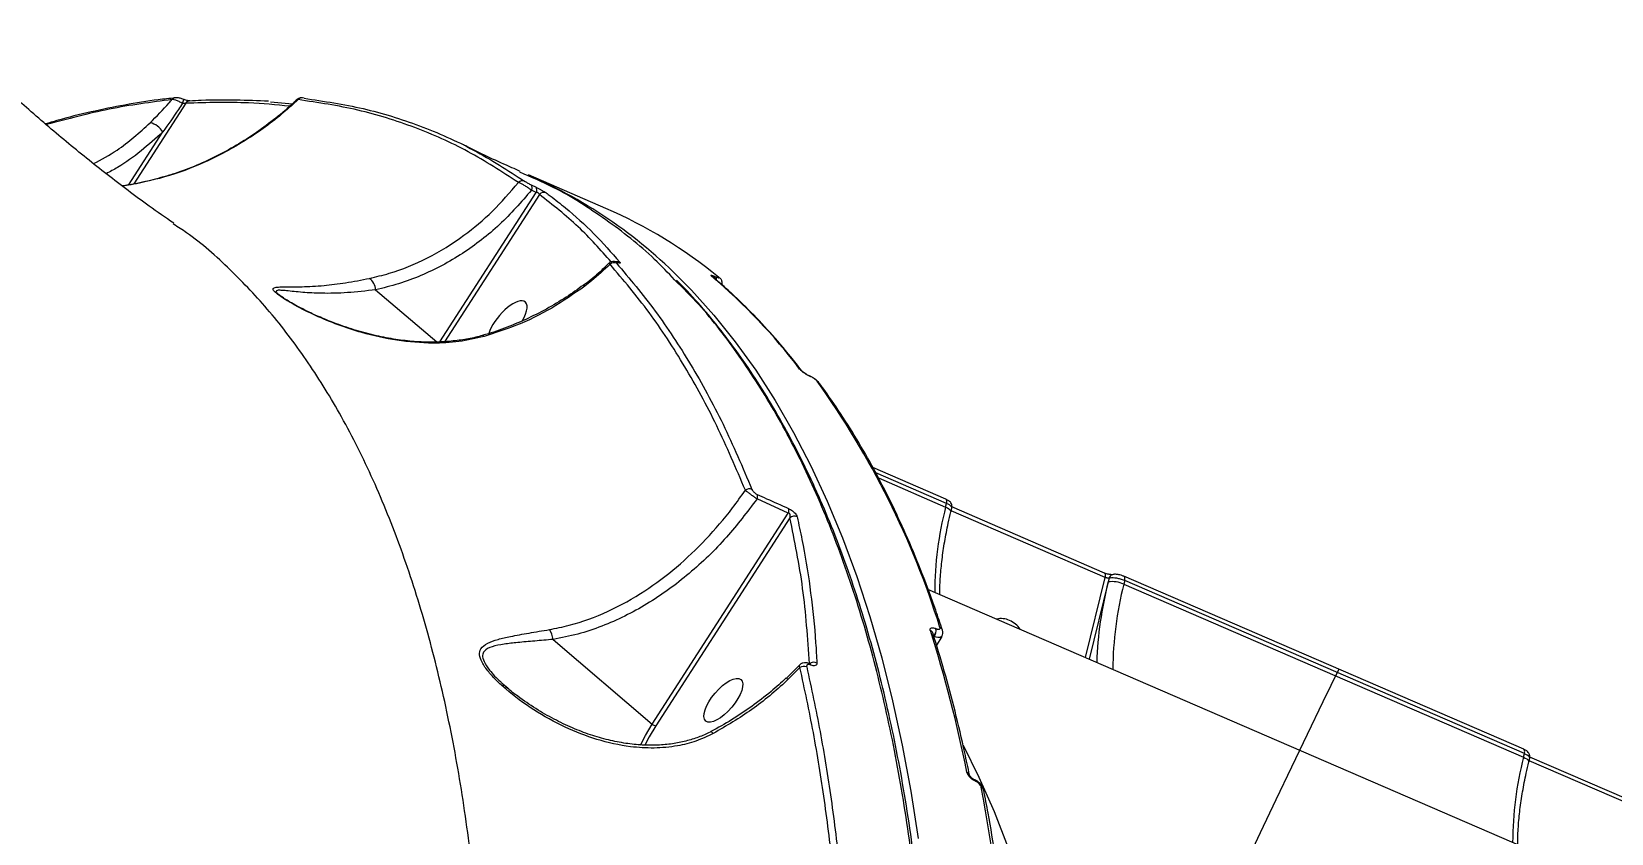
# Model space of a CAD drawing. Header units: millimetres. Extents: x -6104 to 7803, y -6013 to 4803.
# Drawn here: x 959.1 to 1229.8, y -1552.8 to -1415.3 of the extents above; entities that cross this region are included whole.
import ezdxf

# ---------------------------------------------------------------- set-up
doc = ezdxf.new("R2010")
doc.units = ezdxf.units.MM
for name, color, linetype in [('DIKOM_ОБЪЕКТ', 7, 'Continuous'), ('DIKOM_РАЗМЕР_ЗОНА', 7, 'Continuous'), ('DIKOM_РАЗМЕР_ОБЪЕКТА', 7, 'Continuous')]:
    doc.layers.add(name, color=color, linetype=linetype)
doc.styles.add('style1', font='arial.ttf', dxfattribs={"width": 0.8})
doc.dimstyles.new('1-50', dxfattribs={"dimtxt": 300, "dimasz": 200, "dimexe": 100, "dimexo": 0, "dimgap": 100, "dimtad": 1, "dimtxsty": 'style1', "dimcen": 200, "dimclrd": 7, "dimclre": 7, "dimclrt": 7, "dimadec": 1, "dimazin": 2, "dimtfac": 1, "dimtmove": 0, "dimatfit": 2, "dimfxl": 0, "dimlwd": 25, "dimlwe": 18, "dimarcsym": 0})

# ---------------------------------------------------------------- blocks, each defined once
blk = doc.blocks.new('*D10')
at = {"layer": 'Defpoints', "color": 0, "transparency": 16777216}
for p in [(-4094.65, -224.49), (3111.63, -1726.03), (3111.63, -4948.58)]:
    blk.add_point(p, dxfattribs=at)
at = {"layer": 'DIKOM_РАЗМЕР_ОБЪЕКТА', "color": 7, "lineweight": 18, "transparency": 16777216}
for p, q in [((-4094.65, -224.49), (-4094.65, -5048.58)), ((3111.63, -1726.03), (3111.63, -5048.58))]:
    blk.add_line(p, q, dxfattribs=at)
at = {"layer": 'DIKOM_РАЗМЕР_ОБЪЕКТА', "color": 7, "lineweight": 25, "transparency": 16777216}
blk.add_line((-3894.65, -4948.58), (2911.63, -4948.58), dxfattribs=at)
at = {"layer": 'DIKOM_РАЗМЕР_ОБЪЕКТА', "color": 7, "transparency": 16777216}
for points in [[(-3894.65, -4915.24), (-3894.65, -4981.91), (-4094.65, -4948.58)], [(2911.63, -4915.24), (2911.63, -4981.91), (3111.63, -4948.58)]]:
    blk.add_solid(points, dxfattribs=at)
at = {"layer": 'DIKOM_РАЗМЕР_ОБЪЕКТА', "color": 7, "transparency": 16777216, "insert": (-134.24, -4695.4), "char_height": 300, "attachment_point": 5, "style": 'style1'}
blk.add_mtext('7200', dxfattribs=at)
blk = doc.blocks.new('*D12')
at = {"layer": 'Defpoints', "color": 0, "transparency": 16777216}
for p in [(-6103.62, -69.94), (4675.35, -1132.87), (4675.35, -5913.06)]:
    blk.add_point(p, dxfattribs=at)
at = {"layer": 'DIKOM_РАЗМЕР_ЗОНА', "color": 7, "lineweight": 18, "transparency": 16777216}
for p, q in [((-6103.62, -69.94), (-6103.62, -6013.06)), ((4675.35, -1132.87), (4675.35, -6013.06))]:
    blk.add_line(p, q, dxfattribs=at)
at = {"layer": 'DIKOM_РАЗМЕР_ЗОНА', "color": 7, "lineweight": 25, "transparency": 16777216}
blk.add_line((-5903.62, -5913.06), (4475.35, -5913.06), dxfattribs=at)
at = {"layer": 'DIKOM_РАЗМЕР_ЗОНА', "color": 7, "transparency": 16777216}
for points in [[(-5903.62, -5879.73), (-5903.62, -5946.4), (-6103.62, -5913.06)], [(4475.35, -5879.73), (4475.35, -5946.4), (4675.35, -5913.06)]]:
    blk.add_solid(points, dxfattribs=at)
at = {"layer": 'DIKOM_РАЗМЕР_ЗОНА', "color": 7, "transparency": 16777216, "insert": (271.51, -5659.89), "char_height": 300, "attachment_point": 5, "style": 'style1'}
blk.add_mtext('10800', dxfattribs=at)

msp = doc.modelspace()

# ---------------------------------------------------------------- linework, layer by layer
at = {"layer": 'DIKOM_ОБЪЕКТ', "color": 7, "linetype": 'Continuous', "lineweight": 15}
for p, q in [((985.5, -1427.597), (976.573, -1441.443)), ((999.975, -1427.348), (1003.762, -1427.685)), ((975.658, -1441.631), (981.537, -1432.512)), ((1057.471, -1445.637), (1044.217, -1439.897)), ((1029.027, -1468.506), (1045.534, -1442.902)), ((1044.692, -1441.605), (1045.498, -1441.997)), ((1045.534, -1442.902), (1044.726, -1442.509)), ((1046.095, -1443.264), (1029.834, -1468.486)), ((983.385, -1448.349), (983.314, -1448.303)), ((1076.268, -1457.335), (1076.295, -1457.347)), ((1018.006, -1459.579), (1028.473, -1468.52)), ((1092.452, -1474.396), (1092.367, -1474.359)), ((1092.537, -1474.466), (1092.452, -1474.429)), ((1115.725, -1495.487), (1103.23, -1490.076)), ((1115.845, -1496.234), (1103.75, -1490.996)), ((1104.191, -1491.857), (1115.696, -1496.84)), ((1088.738, -1497.88), (1083.371, -1495.458)), ((1115.696, -1496.84), (1115.845, -1496.234)), ((1116.603, -1497.657), (1116.757, -1497.031)), ((1142.924, -1508.157), (1116.765, -1496.828)), ((1065.414, -1534.057), (1088.738, -1497.88)), ((1089.007, -1498.695), (1066.011, -1534.363)), ((1143.045, -1508.905), (1116.648, -1497.473)), ((1139.674, -1522.648), (1143.045, -1508.905)), ((1143.546, -1509.69), (1140.302, -1522.92)), ((1143.704, -1509.048), (1143.546, -1509.69)), ((1146.381, -1509.459), (1146.233, -1510.065)), ((1146.233, -1510.065), (1214.733, -1539.731)), ((1214.761, -1538.378), (1146.261, -1508.711)), ((1214.882, -1539.125), (1146.381, -1509.459)), ((1381.562, -1627.405), (1112.67, -1510.953)), ((1114.037, -1517.684), (1114.083, -1517.703)), ((1048.415, -1519.536), (1065.414, -1534.057)), ((1113.716, -1519.034), (1113.67, -1519.014)), ((1114.149, -1520.614), (1115.1, -1519.019)), ((1090.64, -1523.926), (1088.4, -1526.182)), ((1090.73, -1524.369), (1088.674, -1526.415)), ((1039.815, -1527.143), (1040.653, -1527.865)), ((1214.733, -1539.731), (1214.882, -1539.125)), ((1215.64, -1540.548), (1215.793, -1539.922)), ((1242.081, -1551.795), (1215.685, -1540.364)), ((1241.961, -1551.048), (1215.802, -1539.719)), ((1120.708, -1543.644), (1120.642, -1543.615)), ((1120.861, -1543.878), (1120.795, -1543.85))]:
    msp.add_line(p, q, dxfattribs=at)
at = {"layer": 'DIKOM_ОБЪЕКТ', "color": 7, "linetype": 'Continuous', "lineweight": 15, "flags": 128}
for points in [[(1059.512, -1454.941), (1059.39, -1454.867), (1059.361, -1454.855)], [(1071.277, -1458.767), (1072.138, -1459.659), (1075.98, -1463.934), (1079.655, -1468.514), (1083.16, -1473.393), (1086.491, -1478.57), (1089.646, -1484.038), (1092.622, -1489.793), (1095.417, -1495.832), (1098.028, -1502.147), (1100.453, -1508.735), (1102.69, -1515.59), (1104.737, -1522.705), (1106.593, -1530.076), (1108.256, -1537.695), (1109.724, -1545.556), (1110.997, -1553.653)], [(1075.786, -1457.385), (1075.742, -1457.351), (1075.59, -1457.264)], [(1076.944, -1457.512), (1076.903, -1457.481), (1076.757, -1457.399)], [(1036.599, -1467.589), (1036.475, -1467.481), (1036.368, -1467.455), (1036.359, -1467.456)], [(1115.696, -1496.84), (1115.998, -1496.986), (1116.249, -1497.14), (1116.439, -1497.295), (1116.56, -1497.445), (1116.609, -1497.586), (1116.603, -1497.656)], [(1115.845, -1496.234), (1115.878, -1496.063), (1115.892, -1495.904), (1115.884, -1495.763), (1115.857, -1495.646), (1115.81, -1495.556), (1115.745, -1495.497), (1115.725, -1495.487)], [(1143.045, -1508.905), (1143.078, -1508.732), (1143.091, -1508.573), (1143.084, -1508.432), (1143.056, -1508.314), (1143.008, -1508.225), (1142.943, -1508.167), (1142.924, -1508.157)], [(1146.381, -1509.459), (1146.415, -1509.287), (1146.428, -1509.128), (1146.421, -1508.988), (1146.393, -1508.87), (1146.346, -1508.781), (1146.281, -1508.722), (1146.256, -1508.709)], [(1063.408, -1537.657), (1064.239, -1536.024), (1065.414, -1534.057)], [(1066.011, -1534.363), (1064.871, -1536.271), (1064.157, -1537.66)], [(1075.88, -1535.675), (1075.707, -1535.473), (1075.572, -1535.359), (1075.482, -1535.342), (1075.48, -1535.343)], [(1118.705, -1537.655), (1121.408, -1543.164), (1123.989, -1549.073), (1126.385, -1555.259), (1128.592, -1561.714), (1130.61, -1568.434), (1132.435, -1575.411), (1134.067, -1582.64), (1135.504, -1590.114), (1136.744, -1597.825), (1137.787, -1605.767), (1138.631, -1613.932), (1139.276, -1622.313), (1139.72, -1630.902), (1139.964, -1639.69), (1140.008, -1648.67), (1139.851, -1657.833), (1139.493, -1667.171), (1138.935, -1676.675), (1138.178, -1686.337), (1137.221, -1696.146)], [(1214.733, -1539.731), (1215.035, -1539.877), (1215.286, -1540.03), (1215.476, -1540.185), (1215.597, -1540.336), (1215.645, -1540.476), (1215.64, -1540.547)], [(1214.882, -1539.125), (1214.915, -1538.953), (1214.928, -1538.794), (1214.921, -1538.654), (1214.893, -1538.536), (1214.846, -1538.447), (1214.782, -1538.388), (1214.761, -1538.378)]]:
    msp.add_lwpolyline(points, dxfattribs=at)
at = {"layer": 'DIKOM_ОБЪЕКТ', "color": 7, "linetype": 'Continuous', "lineweight": 15}
for centre, radius, start, end in [((983.759, -1427.467), 0.817, 98.17547, 142.39178), ((1005.379, -1427.507), 0.84, 64.5913, 140.98574), ((982.367, -1426.553), 2.787, 337.09382, 352.14397), ((986.204, -1427.994), 0.808, 95.18583, 150.54695), ((978.583, -1434.32), 3.463, 31.46232, 76.9868), ((1009.86, -1518.003), 85.328, 43.96396, 66.25605), ((1043.16, -1441.829), 0.943, 65.82017, 136.31113), ((1044.013, -1442.083), 0.83, 329.13249, 35.14212), ((1044.818, -1442.478), 0.833, 329.33154, 35.22406), ((1046.861, -1443.859), 0.97, 66.31571, 142.13496), ((1024.53, -1521.34), 82.559, 50.75828, 66.4843), ((1058.873, -1455.928), 1, 66.23473, 133.6611), ((1059.452, -1455.717), 0.954, 64.29946, 106.29773), ((1015.384, -1459.733), 2.627, 3.36177, 53.23347), ((1053.608, -1459.113), 0.294, 29.7376, 79.65121), ((1012.272, -1532.386), 98.247, 37.06581, 49.87327), ((1075.759, -1457.718), 0.637, 345.40179, 36.97395), ((1075.78, -1457.733), 0.643, 344.8227, 36.84678), ((1090.361, -1473.888), 0.781, 37.01427, 66.90731), ((1092.284, -1474.549), 0.207, 35.44421, 67.33002), ((1092.371, -1474.583), 0.204, 35.23127, 66.50875), ((973.01, -1561.798), 148.48, 17.35919, 35.64403), ((1093.366, -1475.991), 0.782, 36.73499, 66.89208), ((1082.06, -1494.85), 1.125, 66.74285, 127.83312), ((1082.311, -1494.994), 1.157, 336.36197, 15.85941), ((1087.658, -1497.429), 1.17, 337.37386, 16.69082), ((1172.836, -1511.581), 59.01, 165.53431, 179.87638), ((1089.75, -1499.521), 1.112, 63.95208, 131.98431), ((1206.786, -1525.698), 65.234, 165.79537, 178.04931), ((1144.289, -1514.188), 4.559, 64.76195, 99.37494), ((1144.508, -1509.229), 0.824, 107.24616, 167.36593), ((1203.372, -1524.805), 59.01, 165.53437, 179.87638), ((1125.231, -1519.366), 3.397, 65.66868, 103.15481), ((1045.221, -1519.779), 3.204, 4.35079, 36.87535), ((894.405, -1587.46), 229.437, 11.34885, 17.62327), ((1112.805, -1518.67), 0.725, 18.92643, 68.30488), ((1112.314, -1517.924), 1.74, 321.2007, 7.93228), ((1112.358, -1517.943), 1.741, 321.21598, 7.917), ((1114.457, -1518.174), 0.728, 19.10696, 68.17735), ((1124.693, -1520.498), 4.651, 35.45981, 65.37059), ((1091.405, -1525.381), 1.217, 66.84405, 123.71982), ((1093.087, -1524.601), 1.153, 61.41645, 127.94221), ((1092.268, -1524.006), 0.338, 12.55666, 64.43066), ((2974.096, -2400.773), 1993.829, 153.93339, 176.745303), ((1087.742, -1527.204), 1.221, 40.20157, 58.23579), ((1276.698, -1228.843), 459.196, 221.07266, 238.20641), ((1066.27, -1533.124), 1.266, 227.45198, 258.16988), ((1271.86, -1554.47), 58.998, 165.53286, 179.87784), ((1119.112, -1542.959), 0.693, 12.84528, 69.43164), ((1120.501, -1543.874), 0.295, 4.71402, 61.58662), ((1120.565, -1543.903), 0.297, 4.85571, 60.4741), ((780.388, -1608.807), 347.344, 359.67707, 10.60486), ((1121.555, -1545.533), 0.694, 13.41387, 69.40014)]:
    msp.add_arc(centre, radius, start, end, dxfattribs=at)
for start_param, end_param in [(3.2835784, 5.5470952), (1.9772133, 3.2835784)]:
    msp.add_ellipse((1040.633, -1465.24), major_axis=(-3.012, -3.564), ratio=0.4016192, start_param=start_param, end_param=end_param, dxfattribs=at)
msp.add_ellipse((1077.603, -1529.97), major_axis=(-3.012, -3.564), ratio=0.4016192, dxfattribs=at)
for points, knots in [([(983.405, -1448.169), (981.998, -1447.195), (978.15, -1444.532), (972.006, -1439.877), (964.992, -1434.244), (958.382, -1428.589), (954.168, -1424.676), (952.183, -1422.834)], [0, 0, 0, 0, 0.1304847, 0.3567447, 0.5807878, 0.8025549, 1, 1, 1, 1]), ([(983.65, -1426.697), (982.683, -1426.793), (979.846, -1427.075), (975.043, -1427.859), (969.251, -1429.053), (964.719, -1430.156), (962.098, -1430.952), (961.457, -1431.147)], [0, 0, 0, 0, 0.1346104, 0.3952324, 0.6558806, 0.9159748, 1, 1, 1, 1]), ([(985.299, -1427.002), (985.186, -1426.957), (984.884, -1426.839), (984.337, -1426.696), (983.936, -1426.617), (983.692, -1426.66), (983.658, -1426.666)], [0, 0, 0, 0, 0.2011938, 0.5383162, 0.9352388, 1, 1, 1, 1]), ([(1005.468, -1426.676), (1005.428, -1426.67), (1005.319, -1426.652), (1005.092, -1426.671), (1004.808, -1426.752), (1004.651, -1426.884), (1004.573, -1426.949)], [0, 0, 0, 0, 0.1483306, 0.4117428, 0.710184, 1, 1, 1, 1]), ([(1005.74, -1426.748), (1009.145, -1427.257), (1015.955, -1428.275), (1025.626, -1431.315), (1034.91, -1435.38), (1040.668, -1439.106), (1043.547, -1440.968)], [0, 0, 0, 0, 0.2484772, 0.4969541, 0.7484769, 1, 1, 1, 1]), ([(983.112, -1426.969), (979.545, -1427.431), (972.52, -1428.342), (965.198, -1430.3), (961.593, -1431.263)], [0, 0, 0, 0, 0.5076769, 1, 1, 1, 1]), ([(1004.727, -1426.978), (1003.92, -1427.712), (1001.135, -1430.243), (995.864, -1434.07), (988.966, -1437.764), (981.835, -1440.459), (977.085, -1441.349), (974.685, -1441.799)], [0, 0, 0, 0, 0.0949218, 0.3276203, 0.5657314, 0.7805985, 1, 1, 1, 1]), ([(979.363, -1430.946), (980.471, -1429.835), (981.749, -1428.553), (982.951, -1427.155), (983.112, -1426.969)], [0, 0, 0, 0, 0.8666295, 1, 1, 1, 1]), ([(1004.556, -1426.932), (1004.376, -1427.112), (1003.222, -1428.262), (1000.909, -1430.177), (997.627, -1432.644), (994.175, -1434.847), (990.6, -1436.796), (986.933, -1438.447), (983.79, -1439.641), (981.861, -1440.169), (981.193, -1440.352)], [0, 0, 0, 0, 0.0278037, 0.1774074, 0.3270327, 0.4766605, 0.6263016, 0.7752933, 0.9221894, 1, 1, 1, 1]), ([(984.933, -1427.638), (984.703, -1427.976), (983.583, -1429.615), (982.442, -1431.23), (981.537, -1432.512)], [0, 0, 0, 0, 0.2060611, 1, 1, 1, 1]), ([(984.933, -1427.638), (984.73, -1427.528), (984.323, -1427.308), (983.743, -1427.078), (983.338, -1426.974), (983.169, -1426.97), (983.112, -1426.969)], [0, 0, 0, 0, 0.2864662, 0.5730692, 0.8569646, 1, 1, 1, 1]), ([(985.5, -1427.597), (985.49, -1427.599), (985.443, -1427.607), (985.324, -1427.621), (985.135, -1427.634), (985.002, -1427.636), (984.933, -1427.638)], [0, 0, 0, 0, 0.0804881, 0.3668672, 0.6762881, 1, 1, 1, 1]), ([(986.145, -1427.188), (986.142, -1427.189), (986.136, -1427.189), (986.054, -1427.183), (985.9, -1427.16), (985.646, -1427.103), (985.366, -1427.022), (985.19, -1426.955), (985.128, -1426.931)], [0, 0, 0, 0, 0.0971883, 0.2200683, 0.3792113, 0.6006249, 0.8591604, 1, 1, 1, 1]), ([(1003.281, -1428.097), (1000.963, -1427.874), (995.28, -1427.326), (989.136, -1427.496), (985.5, -1427.597)], [0, 0, 0, 0, 0.4080427, 1, 1, 1, 1]), ([(999.679, -1427.267), (997.824, -1427.186), (994.046, -1427.021), (989.512, -1427.031), (986.803, -1427.176), (986.134, -1427.212)], [0, 0, 0, 0, 0.4210761, 0.857115, 1, 1, 1, 1]), ([(1004.727, -1426.978), (1004.648, -1426.947), (1004.561, -1426.913), (1004.574, -1426.948), (1004.575, -1426.951)], [0, 0, 0, 0, 0.914367, 1, 1, 1, 1]), ([(1042.478, -1441.177), (1039.639, -1439.338), (1033.962, -1435.66), (1024.739, -1431.595), (1015.052, -1428.524), (1008.169, -1427.494), (1004.727, -1426.978)], [0, 0, 0, 0, 0.24847521, 0.49695039, 0.74847529, 1, 1, 1, 1]), ([(969.674, -1437.948), (971.039, -1437.219), (974.513, -1435.361), (977.53, -1432.614), (979.363, -1430.946)], [0, 0, 0, 0, 0.3927702, 1, 1, 1, 1]), ([(981.537, -1432.512), (980.317, -1433.624), (977.863, -1435.86), (974.576, -1438.212), (972.494, -1439.332), (971.836, -1439.686)], [0, 0, 0, 0, 0.4033659, 0.81111145, 1, 1, 1, 1]), ([(1042.792, -1439.275), (1042.321, -1439.069), (1039.315, -1437.754), (1036.058, -1436.276), (1033.32, -1434.861), (1033.059, -1434.726)], [0, 0, 0, 0, 0.143954, 0.9183846, 1, 1, 1, 1]), ([(1069.249, -1457.88), (1068.122, -1456.688), (1064.431, -1452.783), (1057.503, -1447.462), (1049.799, -1442.447), (1044.655, -1440.252), (1042.724, -1439.428)], [0, 0, 0, 0, 0.1445575, 0.4732725, 0.8022556, 1, 1, 1, 1]), ([(981.193, -1440.352), (980.604, -1440.525), (978.764, -1441.068), (976.565, -1441.531), (974.96, -1441.723), (974.63, -1441.763)], [0, 0, 0, 0, 0.2720845, 0.8500255, 1, 1, 1, 1]), ([(1016.956, -1457.629), (1018.084, -1457.359), (1021.475, -1456.547), (1027, -1454.27), (1032.923, -1450.601), (1038.163, -1446.215), (1041.032, -1442.866), (1042.478, -1441.177)], [0, 0, 0, 0, 0.11658, 0.3502654, 0.5897069, 0.793088, 1, 1, 1, 1]), ([(1044.726, -1442.509), (1042.954, -1444.543), (1040.275, -1447.621), (1036.183, -1451.052), (1032.9, -1453.41), (1029.431, -1455.468), (1025.766, -1457.215), (1021.956, -1458.639), (1019.323, -1459.266), (1018.006, -1459.579)], [0, 0, 0, 0, 0.2404015, 0.3636803, 0.4869563, 0.6133593, 0.7397644, 0.8698833, 1, 1, 1, 1]), ([(1044.726, -1442.509), (1044.553, -1442.386), (1044.208, -1442.139), (1043.629, -1441.769), (1043.092, -1441.458), (1042.705, -1441.264), (1042.538, -1441.2), (1042.478, -1441.177)], [0, 0, 0, 0, 0.22233445, 0.4448305, 0.66382426, 0.88065048, 1, 1, 1, 1]), ([(1043.547, -1440.968), (1043.578, -1440.99), (1043.653, -1441.04), (1043.843, -1441.154), (1044.107, -1441.303), (1044.41, -1441.465), (1044.598, -1441.558), (1044.692, -1441.605)], [0, 0, 0, 0, 0.1487902, 0.3487117, 0.5573498, 0.7790974, 1, 1, 1, 1]), ([(1045.498, -1441.997), (1045.635, -1442.065), (1045.908, -1442.199), (1046.352, -1442.434), (1046.749, -1442.655), (1047.067, -1442.844), (1047.19, -1442.93), (1047.25, -1442.971)], [0, 0, 0, 0, 0.206443, 0.4133428, 0.6142284, 0.8134766, 1, 1, 1, 1]), ([(1046.095, -1443.264), (1046.089, -1443.23), (1046.078, -1443.164), (1046.006, -1443.069), (1045.923, -1443.008), (1045.843, -1442.965), (1045.775, -1442.939), (1045.661, -1442.91), (1045.59, -1442.906), (1045.534, -1442.902)], [0, 0, 0, 0, 0.2066737, 0.4049183, 0.5396133, 0.5906355, 0.7294446, 0.7857084, 1, 1, 1, 1]), ([(1047.25, -1442.971), (1047.473, -1443.137), (1048.591, -1443.964), (1051.395, -1446.191), (1055.484, -1449.87), (1058.405, -1453.194), (1059.866, -1454.858)], [0, 0, 0, 0, 0.0480629, 0.2403231, 0.6198796, 1, 1, 1, 1]), ([(1058.38, -1454.806), (1056.553, -1452.743), (1052.797, -1448.506), (1048.368, -1445.042), (1046.095, -1443.264)], [0, 0, 0, 0, 0.4866453, 1, 1, 1, 1]), ([(1036.503, -1617.559), (1036.645, -1612.363), (1036.931, -1601.971), (1036.675, -1586.924), (1035.912, -1572.315), (1034.543, -1557.73), (1032.515, -1543.318), (1029.764, -1529.211), (1026.334, -1515.795), (1022.207, -1503.155), (1017.381, -1491.36), (1012.023, -1480.787), (1006.185, -1471.424), (999.944, -1463.197), (993.087, -1455.977), (987.556, -1451.022), (984.135, -1448.83), (983.385, -1448.349)], [0, 0, 0, 0, 0.0645614, 0.1291228, 0.1943268, 0.2595307, 0.3316122, 0.4037493, 0.47583, 0.5500355, 0.6243025, 0.6985067, 0.7683205, 0.8381868, 0.9079997, 0.9798274, 1, 1, 1, 1]), ([(1058.003, -1455.005), (1057.494, -1455.508), (1056.216, -1456.772), (1054.747, -1458.023), (1053.763, -1458.74), (1053.654, -1458.819)], [0, 0, 0, 0, 0.3700583, 0.9304151, 1, 1, 1, 1]), ([(1058.182, -1455.204), (1057.147, -1456.187), (1055.76, -1457.503), (1054.247, -1458.671), (1053.864, -1458.967)], [0, 0, 0, 0, 0.7468226, 1, 1, 1, 1]), ([(1059.358, -1454.861), (1059.225, -1454.812), (1059.011, -1454.734), (1058.641, -1454.72), (1058.321, -1454.811), (1058.1, -1454.923), (1058.026, -1455.026), (1058.023, -1455.031)], [0, 0, 0, 0, 0.345264, 0.5559091, 0.7610272, 0.9881959, 1, 1, 1, 1]), ([(1058.182, -1455.204), (1058.112, -1455.138), (1058.01, -1455.043), (1058.035, -1455.045), (1058.042, -1455.046)], [0, 0, 0, 0, 0.69235339, 1, 1, 1, 1]), ([(1081.37, -1493.961), (1079.78, -1490.215), (1076.601, -1482.722), (1071.056, -1472.613), (1064.993, -1463.288), (1060.453, -1457.899), (1058.182, -1455.204)], [0, 0, 0, 0, 0.24861572, 0.49723133, 0.7486158, 1, 1, 1, 1]), ([(1059.512, -1454.941), (1059.468, -1454.925), (1059.355, -1454.886), (1059.243, -1454.872), (1059.198, -1454.908), (1059.25, -1454.978), (1059.276, -1455.012)], [0, 0, 0, 0, 0.1835857, 0.4626531, 0.7309784, 1, 1, 1, 1]), ([(1059.276, -1455.012), (1061.525, -1457.68), (1066.024, -1463.014), (1072.086, -1472.299), (1077.671, -1482.441), (1080.893, -1490.025), (1082.504, -1493.816)], [0, 0, 0, 0, 0.2486164, 0.49723271, 0.74861627, 1, 1, 1, 1]), ([(1059.454, -1454.885), (1059.454, -1454.885), (1059.461, -1454.887), (1059.433, -1454.881), (1059.382, -1454.862), (1059.356, -1454.852)], [0, 0, 0, 0, 0.04818482, 0.50590459, 1, 1, 1, 1]), ([(1059.866, -1454.858), (1059.898, -1454.905), (1059.961, -1455), (1059.868, -1455.039), (1059.696, -1455.006), (1059.553, -1454.955), (1059.512, -1454.941)], [0, 0, 0, 0, 0.2927413, 0.584957, 0.8819602, 1, 1, 1, 1]), ([(1036.599, -1467.589), (1035.172, -1467.921), (1032.314, -1468.585), (1027.255, -1468.836), (1021.636, -1468.372), (1016.217, -1467.166), (1011.573, -1465.64), (1007.686, -1464.036), (1004.513, -1462.441), (1002.233, -1461.089), (1000.893, -1460.135), (1000.318, -1459.488), (1000.564, -1459.201), (1001.297, -1459.101), (1002.785, -1459.088), (1005.298, -1459.089), (1008.928, -1458.907), (1012.794, -1458.437), (1015.569, -1457.898), (1016.956, -1457.629)], [0, 0, 0, 0, 0.0638308, 0.1277679, 0.2158798, 0.3041203, 0.3656053, 0.4271875, 0.4882517, 0.5268748, 0.5576014, 0.5885656, 0.6243076, 0.6585512, 0.6928974, 0.7748887, 0.8569904, 0.9285276, 1, 1, 1, 1]), ([(1053.629, -1458.777), (1052.648, -1459.484), (1050.595, -1460.966), (1047.283, -1462.921), (1043.758, -1464.708), (1040.117, -1466.19), (1037.632, -1467.072), (1036.361, -1467.394), (1036.344, -1467.398)], [0, 0, 0, 0, 0.1847127, 0.3869319, 0.5900809, 0.7937413, 0.997356, 1, 1, 1, 1]), ([(1053.864, -1458.967), (1051.997, -1460.265), (1048.229, -1462.888), (1042.379, -1465.736), (1038.408, -1467.009), (1036.599, -1467.589)], [0, 0, 0, 0, 0.3481771, 0.7031324, 1, 1, 1, 1]), ([(1106.399, -1686.306), (1106.972, -1682.319), (1108.516, -1671.578), (1110.442, -1654.452), (1111.991, -1635.119), (1112.814, -1616.189), (1112.89, -1597.741), (1112.197, -1579.854), (1110.751, -1562.921), (1108.575, -1546.978), (1105.707, -1532.038), (1102.099, -1517.857), (1097.734, -1504.519), (1092.605, -1492.096), (1086.836, -1480.843), (1080.425, -1470.84), (1074.591, -1463.174), (1070.645, -1459.263), (1069.249, -1457.88)], [0, 0, 0, 0, 0.0385427, 0.1038338, 0.1691752, 0.2344663, 0.3016539, 0.3688962, 0.4360838, 0.501375, 0.5667163, 0.6320075, 0.6991951, 0.7664374, 0.833625, 0.8989153, 0.964256, 1, 1, 1, 1]), ([(1106.819, -1686.793), (1107.034, -1685.387), (1107.764, -1680.586), (1108.83, -1672.5), (1110.018, -1662.557), (1111.015, -1652.771), (1111.834, -1643.153), (1112.472, -1633.706), (1112.931, -1624.424), (1113.21, -1615.303), (1113.31, -1606.342), (1113.232, -1597.537), (1112.974, -1588.887), (1112.537, -1580.388), (1111.92, -1572.038), (1111.123, -1563.846), (1110.149, -1555.835), (1109.001, -1548.042), (1107.681, -1540.487), (1106.19, -1533.173), (1104.529, -1526.099), (1102.698, -1519.26), (1100.695, -1512.653), (1098.521, -1506.278), (1096.175, -1500.133), (1093.656, -1494.216), (1090.962, -1488.526), (1088.094, -1483.065), (1085.06, -1477.846), (1081.871, -1472.892), (1078.538, -1468.218), (1075.058, -1463.848), (1072.073, -1460.408), (1070.192, -1458.529), (1069.573, -1457.91)], [0, 0, 0, 0, 0.0135242, 0.0461655, 0.0788171, 0.1113222, 0.1436779, 0.175921, 0.2080885, 0.240217, 0.2723434, 0.3044967, 0.336709, 0.3690166, 0.401456, 0.4340637, 0.466743, 0.4993218, 0.5317394, 0.5640327, 0.596238, 0.6283916, 0.6605295, 0.6926847, 0.7248838, 0.7571619, 0.7895542, 0.822096, 0.8547589, 0.8873719, 0.9197908, 0.9520585, 0.9842099, 1, 1, 1, 1]), ([(1075.59, -1457.264), (1075.547, -1457.223), (1075.453, -1457.137), (1075.471, -1457.082), (1075.62, -1457.096), (1075.888, -1457.177), (1076.141, -1457.283), (1076.268, -1457.335)], [0, 0, 0, 0, 0.189036, 0.4045288, 0.6068489, 0.803364, 1, 1, 1, 1]), ([(1075.79, -1457.387), (1075.787, -1457.385), (1075.78, -1457.379), (1075.783, -1457.382), (1075.785, -1457.384)], [0, 0, 0, 0, 0.4935831, 1, 1, 1, 1]), ([(1090.981, -1473.413), (1090.376, -1472.632), (1088.624, -1470.371), (1085.608, -1466.834), (1081.885, -1462.902), (1078.595, -1459.779), (1076.524, -1458.014), (1075.786, -1457.384)], [0, 0, 0, 0, 0.1293171, 0.3744336, 0.6194499, 0.8643332, 1, 1, 1, 1]), ([(1076.295, -1457.347), (1076.381, -1457.383), (1076.552, -1457.454), (1076.735, -1457.51), (1076.838, -1457.52), (1076.851, -1457.484), (1076.787, -1457.426), (1076.757, -1457.399)], [0, 0, 0, 0, 0.1951357, 0.3900933, 0.5932614, 0.8111061, 1, 1, 1, 1]), ([(1077.324, -1458.713), (1077.343, -1458.673), (1077.407, -1458.533), (1077.401, -1458.279), (1077.336, -1458.009), (1077.221, -1457.797), (1077.086, -1457.638), (1077, -1457.554), (1076.947, -1457.516), (1076.943, -1457.513)], [0, 0, 0, 0, 0.0915579, 0.3137622, 0.500733, 0.6677854, 0.8211455, 0.9852135, 1, 1, 1, 1]), ([(1018.006, -1459.579), (1016.368, -1459.773), (1013.049, -1460.167), (1008.924, -1460.228), (1005.421, -1460.048), (1003.158, -1459.794), (1001.807, -1459.666), (1001.114, -1459.66), (1000.881, -1459.844), (1001.145, -1460.176), (1001.377, -1460.373), (1001.406, -1460.398)], [0, 0, 0, 0, 0.1964933, 0.3980469, 0.5646571, 0.733931, 0.8023653, 0.8719076, 0.943191, 0.9927517, 1, 1, 1, 1]), ([(1001.406, -1460.398), (1001.425, -1460.416), (1001.452, -1460.442), (1001.501, -1460.476), (1001.517, -1460.487)], [0, 0, 0, 0, 0.6676884, 1, 1, 1, 1]), ([(1004.417, -1462.294), (1004.341, -1462.255), (1003.853, -1461.999), (1003.078, -1461.539), (1002.221, -1460.999), (1001.705, -1460.634), (1001.556, -1460.509), (1001.521, -1460.48)], [0, 0, 0, 0, 0.0606113, 0.3919682, 0.6801162, 0.9264896, 1, 1, 1, 1]), ([(1036.341, -1467.4), (1035.954, -1467.512), (1034.758, -1467.86), (1032.596, -1468.234), (1029.847, -1468.527), (1026.905, -1468.596), (1023.811, -1468.43), (1020.586, -1467.989), (1017.24, -1467.292), (1013.82, -1466.328), (1010.693, -1465.218), (1008.037, -1464.102), (1006.016, -1463.153), (1004.901, -1462.555), (1004.417, -1462.294)], [0, 0, 0, 0, 0.037204, 0.1150235, 0.1977031, 0.2853655, 0.3774838, 0.4736712, 0.5755234, 0.6827758, 0.792664, 0.8753829, 0.9458068, 1, 1, 1, 1]), ([(1092.452, -1474.429), (1092.393, -1474.402), (1092.19, -1474.311), (1091.815, -1474.105), (1091.365, -1473.809), (1090.936, -1473.473), (1090.762, -1473.276), (1090.667, -1473.169)], [0, 0, 0, 0, 0.0796144, 0.2757191, 0.4707579, 0.7105229, 1, 1, 1, 1]), ([(1091.937, -1474.138), (1091.882, -1474.106), (1091.716, -1474.012), (1091.45, -1473.829), (1091.185, -1473.623), (1091.021, -1473.462), (1090.995, -1473.429), (1090.986, -1473.417)], [0, 0, 0, 0, 0.1083634, 0.3257693, 0.5863163, 0.8499183, 1, 1, 1, 1]), ([(1092.363, -1474.356), (1092.337, -1474.345), (1092.243, -1474.305), (1092.088, -1474.228), (1091.973, -1474.16), (1091.937, -1474.138)], [0, 0, 0, 0, 0.2059995, 0.7479585, 1, 1, 1, 1]), ([(1093.986, -1475.533), (1093.954, -1475.486), (1093.815, -1475.278), (1093.501, -1475.018), (1093.035, -1474.695), (1092.664, -1474.483), (1092.471, -1474.411), (1092.415, -1474.39)], [0, 0, 0, 0, 0.0992476, 0.4363577, 0.6848883, 0.9083176, 1, 1, 1, 1]), ([(1093.673, -1475.272), (1093.61, -1475.199), (1093.499, -1475.07), (1093.223, -1474.855), (1092.942, -1474.671), (1092.706, -1474.541), (1092.577, -1474.483), (1092.537, -1474.466)], [0, 0, 0, 0, 0.3025596, 0.53465901, 0.72544961, 0.91709996, 1, 1, 1, 1]), ([(1115.144, -1517.932), (1114.765, -1516.8), (1113.666, -1513.518), (1111.719, -1508.266), (1109.246, -1502.259), (1106.606, -1496.503), (1103.802, -1490.999), (1100.837, -1485.75), (1097.767, -1480.851), (1095.45, -1477.501), (1094.189, -1475.79), (1093.993, -1475.523)], [0, 0, 0, 0, 0.0688341, 0.199642, 0.3304438, 0.461228, 0.5919887, 0.7227191, 0.8534118, 0.977121, 1, 1, 1, 1]), ([(1047.784, -1517.857), (1048.917, -1517.633), (1052.345, -1516.955), (1057.899, -1514.872), (1064.061, -1511.442), (1069.66, -1507.229), (1074.681, -1502.444), (1078.545, -1497.936), (1080.645, -1494.981), (1081.37, -1493.961)], [0, 0, 0, 0, 0.08562408, 0.25905489, 0.43261407, 0.59330061, 0.754539, 0.91534794, 1, 1, 1, 1]), ([(1083.371, -1495.458), (1083.207, -1495.345), (1082.879, -1495.12), (1082.354, -1494.738), (1081.878, -1494.376), (1081.554, -1494.118), (1081.414, -1494), (1081.37, -1493.961)], [0, 0, 0, 0, 0.22212697, 0.4443831, 0.66509766, 0.8922499, 1, 1, 1, 1]), ([(1082.504, -1493.816), (1082.508, -1493.826), (1082.536, -1493.893), (1082.613, -1494.024), (1082.772, -1494.215), (1082.969, -1494.396), (1083.196, -1494.562), (1083.348, -1494.639), (1083.424, -1494.678)], [0, 0, 0, 0, 0.0354413, 0.2573161, 0.4481845, 0.6280945, 0.8143297, 1, 1, 1, 1]), ([(1083.371, -1495.458), (1081.675, -1497.689), (1078.136, -1502.345), (1072.894, -1507.376), (1068.23, -1511.039), (1064.546, -1513.487), (1060.737, -1515.592), (1056.778, -1517.335), (1052.669, -1518.722), (1049.833, -1519.265), (1048.415, -1519.536)], [0, 0, 0, 0, 0.1847823, 0.3856897, 0.4882336, 0.5907697, 0.6915521, 0.7923239, 0.8961718, 1, 1, 1, 1]), ([(1083.424, -1494.678), (1083.957, -1494.924), (1085.737, -1495.745), (1087.526, -1496.538), (1088.779, -1497.093)], [0, 0, 0, 0, 0.2996284, 1, 1, 1, 1]), ([(1088.779, -1497.093), (1088.894, -1497.149), (1089.124, -1497.261), (1089.472, -1497.505), (1089.775, -1497.775), (1090.023, -1498.064), (1090.178, -1498.321), (1090.221, -1498.464), (1090.239, -1498.522)], [0, 0, 0, 0, 0.1643439, 0.3291645, 0.4897408, 0.6616072, 0.8613779, 1, 1, 1, 1]), ([(1116.755, -1497.034), (1116.756, -1497.033), (1116.812, -1496.902), (1116.793, -1496.625), (1116.691, -1496.278), (1116.499, -1495.994), (1116.21, -1495.737), (1115.944, -1495.578), (1115.746, -1495.498), (1115.721, -1495.488)], [0, 0, 0, 0, 0.0015544, 0.2008972, 0.3622038, 0.5189696, 0.6987741, 0.9624051, 1, 1, 1, 1]), ([(1116.737, -1497.026), (1116.747, -1497.012), (1116.799, -1496.937), (1116.673, -1496.748), (1116.37, -1496.486), (1116.02, -1496.318), (1115.845, -1496.234)], [0, 0, 0, 0, 0.0719772, 0.3813398, 0.6906352, 1, 1, 1, 1]), ([(1089.007, -1498.695), (1089.024, -1498.64), (1089.063, -1498.514), (1089.087, -1498.322), (1089.071, -1498.151), (1089.03, -1498.044), (1088.99, -1497.981), (1088.941, -1497.932), (1088.878, -1497.897), (1088.808, -1497.878), (1088.762, -1497.879), (1088.738, -1497.88)], [0, 0, 0, 0, 0.1851869, 0.4305458, 0.6101555, 0.6934166, 0.7464184, 0.8083788, 0.8667677, 0.929863, 1, 1, 1, 1]), ([(1092.378, -1523.692), (1092.066, -1519.319), (1091.44, -1510.558), (1089.819, -1502.654), (1089.007, -1498.695)], [0, 0, 0, 0, 0.4991771, 1, 1, 1, 1]), ([(1090.239, -1498.522), (1090.312, -1498.845), (1090.681, -1500.456), (1091.557, -1504.721), (1092.634, -1511.525), (1093.33, -1518.332), (1093.571, -1522.43), (1093.639, -1523.588)], [0, 0, 0, 0, 0.0413728, 0.2068703, 0.5381501, 0.8694301, 1, 1, 1, 1]), ([(1114.697, -1511.831), (1114.696, -1511.741), (1114.687, -1510.767), (1114.782, -1508.791), (1115.056, -1505.854), (1115.511, -1502.777), (1116.04, -1500.029), (1116.45, -1498.302), (1116.603, -1497.657)], [0, 0, 0, 0, 0.0214343, 0.2333915, 0.4458994, 0.6589824, 0.8725546, 1, 1, 1, 1]), ([(1105.984, -1687.468), (1104.031, -1686.608), (1098.364, -1684.113), (1089.078, -1679.761), (1078.175, -1674.321), (1067.412, -1668.592), (1056.792, -1662.585), (1046.323, -1656.3), (1036.009, -1649.741), (1025.857, -1642.912), (1015.871, -1635.816), (1006.058, -1628.458), (996.422, -1620.841), (986.969, -1612.969), (977.705, -1604.848), (968.633, -1596.48), (959.759, -1587.872), (951.089, -1579.026), (942.625, -1569.949), (934.374, -1560.646), (926.34, -1551.12), (918.526, -1541.378), (910.937, -1531.426), (903.581, -1521.264), (897.6, -1512.586), (894.105, -1507.271), (892.917, -1505.464)], [0, 0, 0, 0, 0.0228178, 0.0662207, 0.1096244, 0.1530278, 0.1964311, 0.2398344, 0.2832372, 0.3266402, 0.3700429, 0.4134454, 0.4568477, 0.5002497, 0.5436515, 0.587053, 0.6304543, 0.6738551, 0.7172559, 0.7606561, 0.8040562, 0.8474559, 0.8908554, 0.9342544, 0.9776534, 1, 1, 1, 1]), ([(1144.281, -1508.437), (1144.281, -1508.437), (1144.291, -1508.434), (1144.253, -1508.442), (1144.168, -1508.444), (1143.99, -1508.437), (1143.73, -1508.401), (1143.405, -1508.328), (1143.114, -1508.238), (1142.976, -1508.177), (1142.931, -1508.157)], [0, 0, 0, 0, 0.0058544, 0.0949827, 0.20054, 0.3369302, 0.5006902, 0.691825, 0.8977508, 1, 1, 1, 1]), ([(1143.704, -1509.048), (1143.672, -1509.05), (1143.607, -1509.054), (1143.462, -1509.033), (1143.301, -1508.996), (1143.156, -1508.95), (1143.076, -1508.918), (1143.045, -1508.905)], [0, 0, 0, 0, 0.2155274, 0.4305643, 0.6453466, 0.8596108, 1, 1, 1, 1]), ([(1146.381, -1509.459), (1146.255, -1509.408), (1145.936, -1509.279), (1145.35, -1509.114), (1144.698, -1509.001), (1144.105, -1508.969), (1143.838, -1509.022), (1143.704, -1509.048)], [0, 0, 0, 0, 0.14070529, 0.3554358, 0.57029634, 0.78517334, 1, 1, 1, 1]), ([(1145.387, -1508.458), (1145.301, -1508.439), (1144.99, -1508.371), (1144.622, -1508.343), (1144.349, -1508.442), (1144.271, -1508.47)], [0, 0, 0, 0, 0.2136101, 0.7745528, 1, 1, 1, 1]), ([(1146.254, -1508.714), (1146.092, -1508.647), (1145.814, -1508.532), (1145.512, -1508.479), (1145.387, -1508.458)], [0, 0, 0, 0, 0.5855297, 1, 1, 1, 1]), ([(1075.88, -1535.675), (1074.904, -1536.136), (1072.95, -1537.059), (1069.508, -1537.914), (1065.725, -1538.263), (1061.057, -1537.979), (1055.891, -1536.822), (1050.331, -1534.639), (1045.04, -1531.722), (1041.206, -1528.889), (1038.725, -1526.616), (1037.291, -1525.068), (1036.199, -1523.523), (1035.727, -1522.13), (1036, -1520.963), (1037.147, -1520.127), (1038.944, -1519.502), (1041.33, -1518.975), (1044.238, -1518.444), (1046.602, -1518.053), (1047.784, -1517.857)], [0, 0, 0, 0, 0.0478388, 0.0957322, 0.1551285, 0.2146199, 0.3020669, 0.3896661, 0.4817498, 0.5736879, 0.6070715, 0.6403858, 0.6772306, 0.7075561, 0.7379234, 0.7828315, 0.8291215, 0.8755385, 0.9377622, 1, 1, 1, 1]), ([(1113.073, -1517.996), (1113.056, -1517.907), (1113.022, -1517.727), (1113.154, -1517.566), (1113.406, -1517.51), (1113.721, -1517.559), (1113.948, -1517.648), (1114.037, -1517.684)], [0, 0, 0, 0, 0.2150517, 0.4299652, 0.6447149, 0.8591995, 1, 1, 1, 1]), ([(1119.785, -1542.797), (1119.52, -1541.518), (1118.748, -1537.806), (1117.336, -1531.832), (1115.516, -1524.97), (1114.162, -1520.601), (1113.491, -1518.435)], [0, 0, 0, 0, 0.1498868, 0.4347981, 0.7197205, 1, 1, 1, 1]), ([(1114.083, -1517.703), (1114.143, -1517.727), (1114.296, -1517.787), (1114.507, -1517.82), (1114.675, -1517.783), (1114.762, -1517.676), (1114.739, -1517.557), (1114.727, -1517.498)], [0, 0, 0, 0, 0.1422636, 0.3570603, 0.5715506, 0.7857189, 1, 1, 1, 1]), ([(1115.022, -1518.997), (1115.032, -1518.986), (1115.143, -1518.865), (1115.211, -1518.559), (1115.225, -1518.204), (1115.158, -1518.012), (1115.132, -1517.938)], [0, 0, 0, 0, 0.03980071, 0.43696176, 0.78212654, 1, 1, 1, 1]), ([(1048.415, -1519.536), (1047.362, -1519.629), (1045.245, -1519.817), (1042.448, -1520.06), (1039.968, -1520.337), (1037.958, -1520.714), (1036.658, -1521.317), (1036.242, -1522.24), (1036.527, -1523.401), (1037.618, -1524.985), (1038.815, -1526.292), (1039.675, -1527.023), (1039.815, -1527.143)], [0, 0, 0, 0, 0.1422313, 0.2857924, 0.4101945, 0.5364706, 0.6489855, 0.7150338, 0.7809122, 0.8654357, 0.9780591, 1, 1, 1, 1]), ([(1115.018, -1518.968), (1114.988, -1519.024), (1114.91, -1519.163), (1114.579, -1519.232), (1114.151, -1519.188), (1113.84, -1519.078), (1113.716, -1519.034)], [0, 0, 0, 0, 0.1970956, 0.4982369, 0.8000208, 1, 1, 1, 1]), ([(1090.73, -1524.369), (1090.675, -1524.256), (1090.58, -1524.057), (1090.639, -1523.983), (1090.665, -1523.951)], [0, 0, 0, 0, 0.5696501, 1, 1, 1, 1]), ([(1092.409, -1523.711), (1092.206, -1523.638), (1091.822, -1523.501), (1091.268, -1523.555), (1090.858, -1523.716), (1090.71, -1523.899), (1090.668, -1523.95)], [0, 0, 0, 0, 0.3351844, 0.6327163, 0.8974582, 1, 1, 1, 1]), ([(1092.597, -1523.933), (1092.56, -1523.918), (1092.412, -1523.861), (1092.181, -1523.828), (1091.975, -1523.888), (1091.861, -1524.033), (1091.876, -1524.186), (1091.884, -1524.262)], [0, 0, 0, 0, 0.07987177, 0.31811876, 0.55560165, 0.77739854, 1, 1, 1, 1]), ([(1092.57, -1523.749), (1092.568, -1523.749), (1092.563, -1523.748), (1092.488, -1523.735), (1092.42, -1523.703), (1092.408, -1523.697)], [0, 0, 0, 0, 0.3924621, 0.8920418, 1, 1, 1, 1]), ([(1093.639, -1523.588), (1093.628, -1523.691), (1093.606, -1523.897), (1093.366, -1524.053), (1093.022, -1524.079), (1092.73, -1523.978), (1092.597, -1523.933)], [0, 0, 0, 0, 0.2591539, 0.5177253, 0.7812344, 1, 1, 1, 1]), ([(1088.371, -1526.149), (1087.517, -1526.931), (1085.628, -1528.658), (1082.496, -1531.052), (1079.065, -1533.376), (1076.673, -1534.695), (1075.484, -1535.35)], [0, 0, 0, 0, 0.2176661, 0.4811492, 0.7421648, 1, 1, 1, 1]), ([(1088.674, -1526.415), (1088.593, -1526.492), (1086.64, -1528.329), (1082.563, -1531.754), (1078.122, -1534.36), (1075.88, -1535.675)], [0, 0, 0, 0, 0.0210933, 0.5057134, 1, 1, 1, 1]), ([(1097.449, -1571.729), (1097.125, -1567.531), (1096.477, -1559.135), (1094.975, -1547.086), (1093.117, -1535.418), (1091.525, -1528.052), (1090.73, -1524.369)], [0, 0, 0, 0, 0.2491213, 0.4982427, 0.7491216, 1, 1, 1, 1]), ([(1091.884, -1524.262), (1092.676, -1527.924), (1094.26, -1535.248), (1096.123, -1546.898), (1097.638, -1558.986), (1098.293, -1567.453), (1098.621, -1571.686)], [0, 0, 0, 0, 0.2491215, 0.4982429, 0.7491216, 1, 1, 1, 1]), ([(1075.474, -1535.335), (1075.422, -1535.366), (1074.76, -1535.762), (1073.323, -1536.331), (1071.169, -1537.024), (1068.826, -1537.48), (1066.318, -1537.713), (1063.651, -1537.685), (1060.816, -1537.395), (1057.844, -1536.812), (1054.775, -1535.921), (1051.662, -1534.725), (1048.528, -1533.223), (1045.398, -1531.413), (1042.751, -1529.606), (1040.858, -1528.156), (1040.061, -1527.421), (1039.792, -1527.172)], [0, 0, 0, 0, 0.0046969, 0.0601103, 0.1171723, 0.1774905, 0.2413272, 0.3089493, 0.3811132, 0.4594768, 0.5414383, 0.6274563, 0.7176315, 0.8116945, 0.9102574, 0.9697232, 1, 1, 1, 1]), ([(1215.792, -1539.925), (1215.792, -1539.924), (1215.852, -1539.794), (1215.829, -1539.515), (1215.728, -1539.169), (1215.535, -1538.885), (1215.246, -1538.628), (1214.981, -1538.468), (1214.783, -1538.389), (1214.758, -1538.379)], [0, 0, 0, 0, 0.0015989, 0.200937, 0.3622408, 0.5189815, 0.6988327, 0.9624157, 1, 1, 1, 1]), ([(1215.774, -1539.917), (1215.784, -1539.903), (1215.835, -1539.828), (1215.71, -1539.639), (1215.407, -1539.377), (1215.057, -1539.209), (1214.882, -1539.125)], [0, 0, 0, 0, 0.0719756, 0.3813398, 0.6906352, 1, 1, 1, 1]), ([(1120.795, -1543.85), (1120.722, -1543.816), (1120.508, -1543.715), (1120.143, -1543.461), (1119.763, -1543.09), (1119.47, -1542.681), (1119.394, -1542.434), (1119.355, -1542.311)], [0, 0, 0, 0, 0.1083123, 0.320424, 0.5430653, 0.7715573, 1, 1, 1, 1]), ([(1120.64, -1543.614), (1120.636, -1543.612), (1120.589, -1543.594), (1120.46, -1543.524), (1120.27, -1543.394), (1120.074, -1543.22), (1119.917, -1543.038), (1119.818, -1542.886), (1119.786, -1542.797), (1119.787, -1542.804), (1119.788, -1542.806)], [0, 0, 0, 0, 0.0126341, 0.1438669, 0.2882198, 0.4508516, 0.6244836, 0.7755915, 0.9349129, 1, 1, 1, 1]), ([(1213.734, -1554.721), (1213.733, -1554.632), (1213.724, -1553.658), (1213.819, -1551.682), (1214.092, -1548.745), (1214.547, -1545.667), (1215.077, -1542.919), (1215.487, -1541.193), (1215.64, -1540.548)], [0, 0, 0, 0, 0.0214342, 0.2333918, 0.4459, 0.6589834, 0.8725559, 1, 1, 1, 1]), ([(1122.211, -1545.377), (1122.204, -1545.317), (1122.178, -1545.073), (1121.936, -1544.638), (1121.477, -1544.111), (1121.012, -1543.752), (1120.743, -1543.669), (1120.706, -1543.657)], [0, 0, 0, 0, 0.0798299, 0.3253521, 0.6372712, 0.9495525, 1, 1, 1, 1]), ([(1121.799, -1544.884), (1121.775, -1544.803), (1121.725, -1544.641), (1121.535, -1544.373), (1121.288, -1544.132), (1121.049, -1543.967), (1120.909, -1543.901), (1120.861, -1543.878)], [0, 0, 0, 0, 0.22883078, 0.45787147, 0.67854355, 0.88839179, 1, 1, 1, 1]), ([(1128.162, -1611.288), (1128.154, -1609.729), (1128.13, -1605.208), (1127.955, -1597.854), (1127.577, -1589.286), (1127.018, -1580.902), (1126.281, -1572.705), (1125.367, -1564.7), (1124.273, -1556.899), (1123.208, -1550.477), (1122.482, -1546.689), (1122.23, -1545.373)], [0, 0, 0, 0, 0.0652746, 0.1893413, 0.313416, 0.4374968, 0.561584, 0.6856778, 0.8097769, 0.9338814, 1, 1, 1, 1])]:
    msp.add_open_spline(points, degree=3, knots=knots, dxfattribs=at)

# ---------------------------------------------------------------- dimensions: what is measured, and where the dimension line sits
at = {"layer": 'DIKOM_РАЗМЕР_ЗОНА'}
dim = msp.add_linear_dim(base=(4675.352, -5913.064), p1=(-6103.623, -69.942), p2=(4675.352, -1132.872), text='10800', dimstyle='1-50', dxfattribs=at)
dim.commit()
dim.dimension.update_dxf_attribs({"geometry": '*D12', "text_midpoint": (271.508, -5913.064), "dimtype": 160})
at = {"layer": 'DIKOM_РАЗМЕР_ОБЪЕКТА'}
dim = msp.add_linear_dim(base=(3111.629, -4948.576), p1=(-4094.654, -224.488), p2=(3111.629, -1726.033), text='7200', dimstyle='1-50', dxfattribs=at)
dim.commit()
dim.dimension.update_dxf_attribs({"geometry": '*D10', "text_midpoint": (-134.242, -4948.576), "dimtype": 160})

doc.saveas('drawing.dxf')
